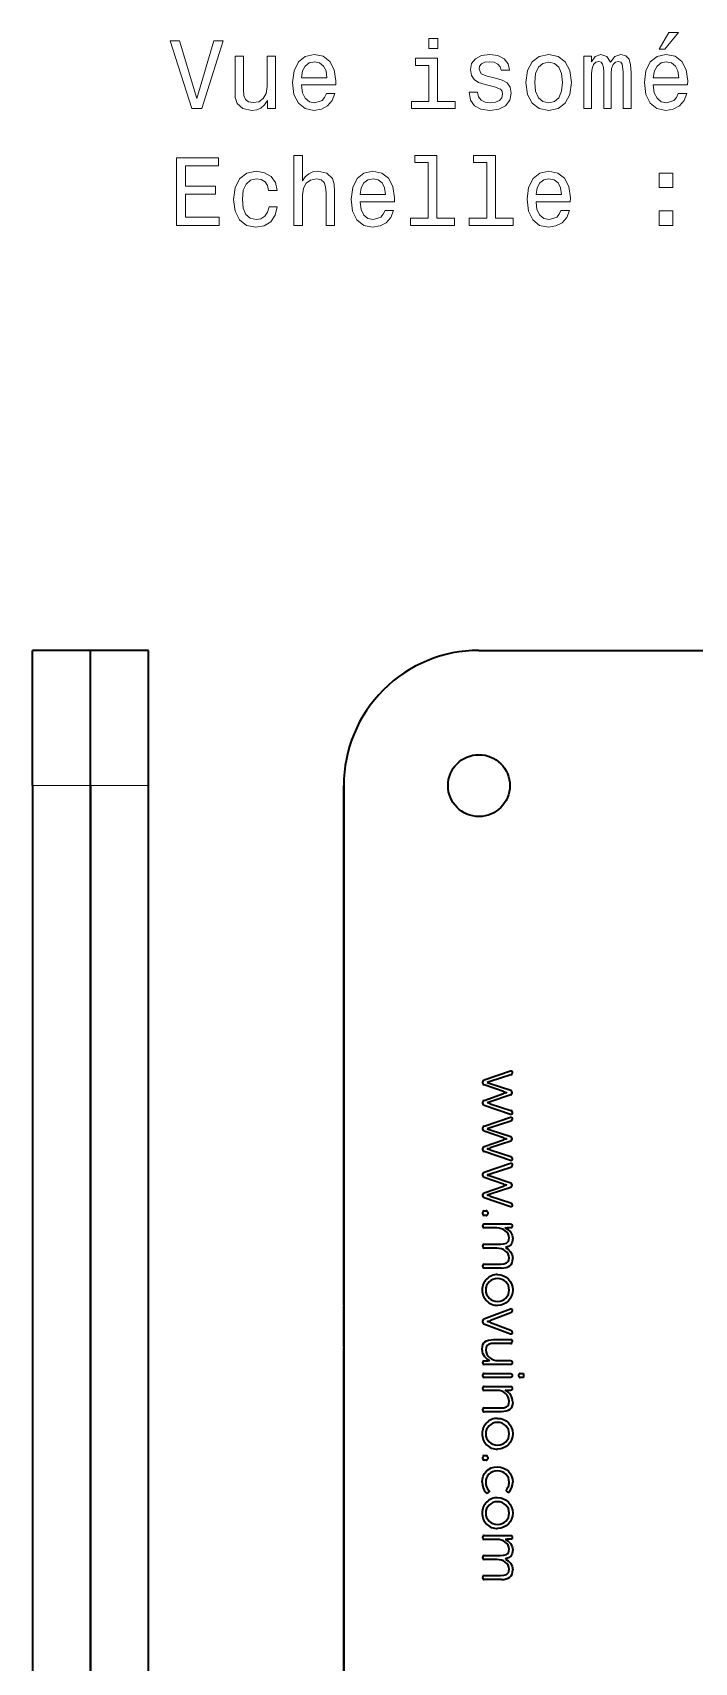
# Model space of a CAD drawing. Extents: x 342 to 941, y 168 to 756.
# Drawn here: x 819.7 to 853.9, y 403.1 to 487.5 of the extents above; entities that cross this region are included whole.
import ezdxf

# ---------------------------------------------------------------- set-up
doc = ezdxf.new("R2010")
doc.units = 0

msp = doc.modelspace()

# ---------------------------------------------------------------- linework, layer by layer
at = {"color": 7, "lineweight": 35, "ltscale": 0.075}
for p, q in [((822.671, 455.5), (819.671, 455.5)), ((825.671, 455.5), (822.671, 455.5))]:
    msp.add_line(p, q, dxfattribs=at)
at = {"color": 7, "lineweight": 35, "ltscale": 0.175}
for p, q in [((819.671, 448.5), (819.671, 455.5)), ((822.671, 448.5), (822.671, 455.5)), ((822.671, 448.5), (822.671, 455.5)), ((825.671, 448.5), (825.671, 455.5))]:
    msp.add_line(p, q, dxfattribs=at)
at = {"color": 7, "lineweight": 35}
for p, q in [((842.78, 455.5), (898.779, 455.5)), ((842.78, 455.5), (898.779, 455.5)), ((819.671, 448.5), (819.671, 392.5)), ((822.671, 392.5), (822.671, 448.5)), ((822.671, 448.5), (822.671, 392.5)), ((825.671, 392.5), (825.671, 448.5)), ((835.78, 421.625), (835.78, 448.5)), ((835.78, 448.5), (835.78, 392.5)), ((835.78, 392.5), (835.78, 419.375))]:
    msp.add_line(p, q, dxfattribs=at)
at = {"color": 7, "lineweight": 13, "ltscale": 0.075}
for p, q in [((822.671, 448.5), (819.671, 448.5)), ((825.671, 448.5), (822.671, 448.5))]:
    msp.add_line(p, q, dxfattribs=at)
at = {"color": 7, "lineweight": 35, "ltscale": 0.036023}
for p, q in [((843.046, 433.271), (844.41, 433.734)), ((844.41, 431.483), (843.046, 431.945)), ((843.046, 430.878), (844.41, 431.341)), ((844.41, 429.09), (843.046, 429.553)), ((843.046, 428.486), (844.41, 428.949)), ((844.41, 426.698), (843.046, 427.16))]:
    msp.add_line(p, q, dxfattribs=at)
at = {"color": 7, "lineweight": 35, "ltscale": 0.001576}
for p, q in [((844.494, 433.671), (844.494, 433.608)), ((844.494, 431.606), (844.494, 431.543)), ((844.494, 431.278), (844.494, 431.215)), ((844.494, 429.213), (844.494, 429.15)), ((844.494, 428.886), (844.494, 428.823)), ((844.494, 426.821), (844.494, 426.758))]:
    msp.add_line(p, q, dxfattribs=at)
at = {"color": 7, "lineweight": 35, "ltscale": 0.002335}
msp.add_line((842.982, 433.09), (842.982, 433.184), dxfattribs=at)
at = {"color": 7, "lineweight": 35, "ltscale": 0.02678}
for p, q in [((844.058, 432.658), (843.046, 433.006)), ((844.058, 430.265), (843.046, 430.614)), ((844.058, 427.873), (843.046, 428.221))]:
    msp.add_line(p, q, dxfattribs=at)
at = {"color": 7, "lineweight": 35, "ltscale": 0.00421}
for p, q in [((843.367, 433.178), (843.205, 433.132)), ((843.367, 430.785), (843.205, 430.74)), ((843.367, 428.393), (843.205, 428.348))]:
    msp.add_line(p, q, dxfattribs=at)
at = {"color": 7, "lineweight": 35, "ltscale": 0.000146484}
for p, q in [((843.205, 433.132), (843.205, 433.127)), ((843.205, 432.087), (843.205, 432.081)), ((844.221, 432.604), (844.221, 432.609)), ((843.205, 430.74), (843.205, 430.734)), ((844.221, 430.211), (844.221, 430.217)), ((843.205, 428.348), (843.205, 428.342)), ((844.221, 427.819), (844.221, 427.825)), ((843.205, 427.302), (843.205, 427.296)), ((843.34, 418.724), (843.34, 418.73))]:
    msp.add_line(p, q, dxfattribs=at)
at = {"color": 7, "lineweight": 35, "ltscale": 0.002763}
for p, q in [((843.205, 433.127), (843.311, 433.097)), ((843.205, 430.734), (843.311, 430.704)), ((843.205, 428.342), (843.311, 428.312))]:
    msp.add_line(p, q, dxfattribs=at)
at = {"color": 7, "lineweight": 35, "ltscale": 0.001469}
for p, q in [((843.311, 433.097), (843.367, 433.078)), ((843.311, 430.704), (843.367, 430.686)), ((843.311, 428.312), (843.367, 428.293))]:
    msp.add_line(p, q, dxfattribs=at)
at = {"color": 7, "lineweight": 35, "ltscale": 0.027966}
for p, q in [((844.431, 433.523), (843.367, 433.178)), ((844.431, 431.131), (843.367, 430.785)), ((844.431, 428.739), (843.367, 428.393))]:
    msp.add_line(p, q, dxfattribs=at)
at = {"color": 7, "lineweight": 35, "ltscale": 0.027937}
for p, q in [((843.367, 433.078), (844.428, 432.727)), ((843.367, 430.686), (844.428, 430.334)), ((843.367, 428.293), (844.428, 427.942))]:
    msp.add_line(p, q, dxfattribs=at)
at = {"color": 7, "lineweight": 35, "ltscale": 0.002325}
for p, q in [((842.982, 432.03), (842.982, 432.123)), ((842.982, 429.637), (842.982, 429.73)), ((842.982, 427.245), (842.982, 427.338))]:
    msp.add_line(p, q, dxfattribs=at)
at = {"color": 7, "lineweight": 35, "ltscale": 0.026805}
for p, q in [((843.046, 432.207), (844.058, 432.558)), ((843.046, 429.814), (844.058, 430.166)), ((843.046, 427.422), (844.058, 427.774))]:
    msp.add_line(p, q, dxfattribs=at)
at = {"color": 7, "lineweight": 35, "ltscale": 0.002765}
for p, q in [((843.311, 432.117), (843.205, 432.087)), ((843.311, 429.724), (843.205, 429.694)), ((843.311, 427.332), (843.205, 427.302))]:
    msp.add_line(p, q, dxfattribs=at)
at = {"color": 7, "lineweight": 35, "ltscale": 0.001467}
for p, q in [((843.367, 432.135), (843.311, 432.117)), ((843.367, 429.742), (843.311, 429.724)), ((843.367, 427.35), (843.311, 427.332))]:
    msp.add_line(p, q, dxfattribs=at)
at = {"color": 7, "lineweight": 35, "ltscale": 0.02794}
for p, q in [((844.428, 432.486), (843.367, 432.135)), ((844.428, 430.094), (843.367, 429.742)), ((844.428, 427.702), (843.367, 427.35))]:
    msp.add_line(p, q, dxfattribs=at)
at = {"color": 7, "lineweight": 35, "ltscale": 0.027964}
for p, q in [((843.367, 432.036), (844.431, 431.69)), ((843.367, 429.643), (844.431, 429.297)), ((843.367, 427.251), (844.431, 426.905))]:
    msp.add_line(p, q, dxfattribs=at)
at = {"color": 7, "lineweight": 35, "ltscale": 0.0018}
msp.add_line((844.488, 432.643), (844.488, 432.571), dxfattribs=at)
at = {"color": 7, "lineweight": 35, "ltscale": 0.002334}
for p, q in [((842.982, 430.698), (842.982, 430.791)), ((842.982, 428.306), (842.982, 428.399))]:
    msp.add_line(p, q, dxfattribs=at)
at = {"color": 7, "lineweight": 35, "ltscale": 0.001801}
for p, q in [((844.488, 430.25), (844.488, 430.178)), ((844.488, 427.858), (844.488, 427.786))]:
    msp.add_line(p, q, dxfattribs=at)
at = {"color": 7, "lineweight": 35, "ltscale": 0.000145721}
msp.add_line((843.205, 429.694), (843.205, 429.688), dxfattribs=at)
at = {"color": 7, "lineweight": 35, "ltscale": 0.00248}
for p, q in [((842.982, 426.319), (842.982, 426.418)), ((843.232, 426.418), (843.232, 426.319)), ((842.982, 413.647), (842.982, 413.747)), ((843.232, 413.747), (843.232, 413.647))]:
    msp.add_line(p, q, dxfattribs=at)
at = {"color": 7, "lineweight": 35, "ltscale": 0.002557}
for p, q in [((843.058, 426.49), (843.16, 426.49)), ((843.16, 426.246), (843.058, 426.246)), ((843.058, 413.819), (843.16, 413.819)), ((843.16, 413.575), (843.058, 413.575))]:
    msp.add_line(p, q, dxfattribs=at)
at = {"color": 7, "lineweight": 35, "ltscale": 0.00143}
for p, q in [((842.982, 425.676), (842.982, 425.733)), ((844.494, 419.758), (844.494, 419.701)), ((842.982, 417.936), (842.982, 417.993)), ((844.494, 417.993), (844.494, 417.936)), ((842.982, 417.266), (842.982, 417.323)), ((842.982, 409.556), (842.982, 409.614))]:
    msp.add_line(p, q, dxfattribs=at)
at = {"color": 7, "lineweight": 35, "ltscale": 0.034038}
for p, q in [((843.058, 425.808), (844.419, 425.808)), ((844.419, 418.534), (843.058, 418.534)), ((843.058, 418.069), (844.419, 418.069)), ((844.419, 417.864), (843.058, 417.864)), ((843.058, 417.398), (844.419, 417.398)), ((843.058, 409.689), (844.419, 409.689))]:
    msp.add_line(p, q, dxfattribs=at)
at = {"color": 7, "lineweight": 35, "ltscale": 0.016382}
for p, q in [((843.713, 425.604), (843.058, 425.604)), ((843.713, 424.563), (843.058, 424.563)), ((843.713, 409.484), (843.058, 409.484)), ((843.713, 408.444), (843.058, 408.444))]:
    msp.add_line(p, q, dxfattribs=at)
at = {"color": 7, "lineweight": 35, "ltscale": 0.000154877}
for p, q in [((844.137, 425.619), (844.137, 425.612)), ((844.152, 424.591), (844.152, 424.584)), ((843.202, 420.765), (843.202, 420.758)), ((844.137, 409.5), (844.137, 409.493)), ((844.152, 408.472), (844.152, 408.465))]:
    msp.add_line(p, q, dxfattribs=at)
at = {"color": 7, "lineweight": 35, "ltscale": 0.004358}
for p, q in [((844.419, 425.607), (844.245, 425.607)), ((843.058, 418.733), (843.232, 418.733)), ((844.419, 417.197), (844.245, 417.197)), ((844.419, 409.488), (844.245, 409.488))]:
    msp.add_line(p, q, dxfattribs=at)
at = {"color": 7, "lineweight": 35, "ltscale": 0.001353}
for p, q in [((844.494, 425.733), (844.494, 425.679)), ((844.494, 409.614), (844.494, 409.56)), ((842.982, 407.482), (842.982, 407.537))]:
    msp.add_line(p, q, dxfattribs=at)
at = {"color": 7, "lineweight": 35, "ltscale": 0.001421}
for p, q in [((842.982, 424.636), (842.982, 424.693)), ((844.494, 418.664), (844.494, 418.607)), ((842.982, 416.16), (842.982, 416.217)), ((842.982, 408.517), (842.982, 408.574))]:
    msp.add_line(p, q, dxfattribs=at)
at = {"color": 7, "lineweight": 35, "ltscale": 0.020894}
for p, q in [((843.058, 424.768), (843.893, 424.768)), ((843.058, 423.731), (843.893, 423.731)), ((843.058, 408.649), (843.893, 408.649)), ((843.058, 407.612), (843.893, 407.612))]:
    msp.add_line(p, q, dxfattribs=at)
at = {"color": 7, "lineweight": 35, "ltscale": 0.001352}
for p, q in [((842.982, 423.602), (842.982, 423.656)), ((842.982, 418.607), (842.982, 418.661)), ((844.494, 417.323), (844.494, 417.269))]:
    msp.add_line(p, q, dxfattribs=at)
at = {"color": 7, "lineweight": 35, "ltscale": 0.022169}
for p, q in [((843.944, 423.526), (843.058, 423.526)), ((843.944, 416.085), (843.058, 416.085)), ((843.944, 407.407), (843.058, 407.407))]:
    msp.add_line(p, q, dxfattribs=at)
at = {"color": 7, "lineweight": 35, "ltscale": 0.053751}
msp.add_line((835.78, 419.425), (835.78, 421.575), dxfattribs=at)
at = {"color": 7, "lineweight": 35, "ltscale": 0.036627}
msp.add_line((843.04, 420.894), (844.407, 421.42), dxfattribs=at)
at = {"color": 7, "lineweight": 35, "ltscale": 0.028064}
msp.add_line((844.434, 421.215), (843.385, 420.816), dxfattribs=at)
at = {"color": 7, "lineweight": 35, "ltscale": 0.001653}
msp.add_line((844.494, 421.363), (844.494, 421.296), dxfattribs=at)
at = {"color": 7, "lineweight": 35, "ltscale": 0.002472}
msp.add_line((842.982, 420.71), (842.982, 420.809), dxfattribs=at)
at = {"color": 7, "lineweight": 35, "ltscale": 0.036625}
msp.add_line((844.407, 420.103), (843.04, 420.629), dxfattribs=at)
at = {"color": 7, "lineweight": 35, "ltscale": 0.028039}
msp.add_line((843.385, 420.704), (844.434, 420.307), dxfattribs=at)
at = {"color": 7, "lineweight": 35, "ltscale": 0.001572}
msp.add_line((844.494, 420.226), (844.494, 420.164), dxfattribs=at)
at = {"color": 7, "lineweight": 35, "ltscale": 0.02216}
msp.add_line((843.533, 419.83), (844.419, 419.83), dxfattribs=at)
at = {"color": 7, "lineweight": 35, "ltscale": 0.020808}
msp.add_line((844.419, 419.625), (843.587, 419.625), dxfattribs=at)
at = {"color": 7, "lineweight": 35, "ltscale": 0.016226}
msp.add_line((843.77, 418.739), (844.419, 418.739), dxfattribs=at)
at = {"color": 7, "lineweight": 35, "ltscale": 0.001878}
for p, q in [((844.84, 417.927), (844.84, 418.002)), ((845.095, 418.002), (845.095, 417.927))]:
    msp.add_line(p, q, dxfattribs=at)
at = {"color": 7, "lineweight": 35, "ltscale": 0.002704}
for p, q in [((844.912, 418.075), (845.02, 418.075)), ((845.02, 417.855), (844.912, 417.855))]:
    msp.add_line(p, q, dxfattribs=at)
at = {"color": 7, "lineweight": 35, "ltscale": 0.016605}
msp.add_line((843.722, 417.194), (843.058, 417.194), dxfattribs=at)
at = {"color": 7, "lineweight": 35, "ltscale": 0.00015564}
msp.add_line((844.137, 417.209), (844.137, 417.203), dxfattribs=at)
at = {"color": 7, "lineweight": 35, "ltscale": 0.020816}
msp.add_line((843.058, 416.289), (843.89, 416.289), dxfattribs=at)
at = {"color": 7, "lineweight": 35, "ltscale": 0.000922299}
msp.add_line((843.271, 411.91), (843.241, 411.889), dxfattribs=at)
at = {"color": 7, "lineweight": 35, "ltscale": 0.000979947}
msp.add_line((844.257, 411.934), (844.224, 411.955), dxfattribs=at)
at = {"color": 7, "lineweight": 13}
for points in [[(829.052, 487.049), (828.175, 484.068), (827.272, 487.049), (826.793, 487.049), (827.923, 483.544), (828.427, 483.544), (829.532, 487.049)], [(840.647, 487.165), (840.178, 487.165), (840.178, 486.661), (840.647, 486.661)], [(852.115, 486.62), (852.413, 486.62), (853.114, 487.478), (852.619, 487.478)], [(832.255, 486.252), (831.811, 486.252), (831.811, 484.689), (831.761, 484.326), (831.614, 484.063), (831.387, 483.902), (831.09, 483.852), (830.853, 483.892), (830.702, 484.013), (830.616, 484.22), (830.596, 484.512), (830.596, 486.252), (830.152, 486.252), (830.152, 484.472), (830.167, 484.114), (830.263, 483.816), (830.555, 483.544), (831.024, 483.448), (831.276, 483.483), (831.493, 483.574), (831.68, 483.73), (831.831, 483.957), (831.831, 483.544), (832.255, 483.544)], [(833.591, 484.769), (835.367, 484.769), (835.372, 484.976), (835.291, 485.556), (835.069, 485.99), (834.716, 486.252), (834.247, 486.348), (833.788, 486.247), (833.435, 485.965), (833.208, 485.506), (833.127, 484.901), (833.203, 484.28), (833.43, 483.826), (833.778, 483.544), (834.232, 483.448), (834.625, 483.514), (834.948, 483.685), (835.185, 483.957), (835.321, 484.321), (834.882, 484.321), (834.792, 484.119), (834.661, 483.968), (834.287, 483.846), (834, 483.902), (833.783, 484.078), (833.642, 484.366), (833.591, 484.754)], [(833.591, 485.143), (833.647, 485.491), (833.783, 485.748), (833.99, 485.904), (834.262, 485.96), (834.529, 485.904), (834.736, 485.748), (834.862, 485.491), (834.908, 485.143)], [(840.632, 483.917), (840.632, 486.161), (839.492, 486.161), (839.492, 485.783), (840.188, 485.783), (840.188, 483.917), (839.28, 483.917), (839.28, 483.544), (841.55, 483.544), (841.55, 483.917)], [(843.637, 485.122), (843.209, 485.223), (842.891, 485.339), (842.785, 485.576), (842.815, 485.743), (842.921, 485.864), (843.093, 485.939), (843.34, 485.97), (843.577, 485.939), (843.764, 485.849), (843.885, 485.712), (843.935, 485.531), (844.369, 485.531), (844.369, 485.541), (844.293, 485.869), (844.086, 486.126), (843.764, 486.287), (843.34, 486.348), (842.911, 486.287), (842.599, 486.121), (842.402, 485.874), (842.341, 485.561), (842.387, 485.259), (842.528, 485.047), (842.76, 484.895), (843.098, 484.79), (843.592, 484.669), (843.895, 484.542), (843.975, 484.442), (844.006, 484.29), (843.96, 484.104), (843.839, 483.962), (843.643, 483.872), (843.38, 483.841), (843.103, 483.872), (842.901, 483.978), (842.765, 484.149), (842.71, 484.386), (842.281, 484.386), (842.351, 483.983), (842.558, 483.69), (842.886, 483.514), (843.34, 483.448), (843.814, 483.514), (844.162, 483.69), (844.374, 483.973), (844.449, 484.341), (844.394, 484.658), (844.238, 484.875), (843.98, 485.017)], [(845.216, 484.895), (845.297, 484.28), (845.529, 483.826), (845.897, 483.544), (846.391, 483.448), (846.88, 483.544), (847.248, 483.821), (847.48, 484.275), (847.566, 484.895), (847.48, 485.511), (847.248, 485.97), (846.88, 486.247), (846.391, 486.348), (845.897, 486.247), (845.529, 485.965), (845.297, 485.511)], [(845.67, 484.901), (845.715, 485.354), (845.857, 485.682), (846.083, 485.884), (846.391, 485.955), (846.694, 485.884), (846.921, 485.687), (847.062, 485.354), (847.112, 484.901), (847.062, 484.442), (846.921, 484.109), (846.694, 483.907), (846.391, 483.841), (846.083, 483.907), (845.857, 484.109), (845.715, 484.442)], [(848.207, 483.544), (848.615, 483.544), (848.615, 485.354), (848.64, 485.627), (848.716, 485.823), (848.832, 485.939), (848.983, 485.985), (849.104, 485.944), (849.185, 485.844), (849.225, 485.672), (849.24, 485.445), (849.24, 483.544), (849.624, 483.544), (849.624, 485.354), (849.649, 485.622), (849.725, 485.818), (849.846, 485.939), (849.997, 485.985), (850.118, 485.944), (850.199, 485.844), (850.249, 485.445), (850.249, 483.544), (850.658, 483.544), (850.658, 485.415), (850.632, 485.803), (850.552, 486.101), (850.39, 486.282), (850.128, 486.348), (849.82, 486.247), (849.583, 485.955), (849.397, 486.242), (849.084, 486.348), (848.797, 486.247), (848.6, 485.965), (848.6, 486.252), (848.207, 486.252)], [(851.807, 484.769), (853.583, 484.769), (853.588, 484.976), (853.507, 485.556), (853.285, 485.99), (852.932, 486.252), (852.463, 486.348), (852.004, 486.247), (851.651, 485.965), (851.424, 485.506), (851.344, 484.901), (851.419, 484.28), (851.646, 483.826), (851.994, 483.544), (852.448, 483.448), (852.841, 483.514), (853.164, 483.685), (853.401, 483.957), (853.537, 484.321), (853.099, 484.321), (853.008, 484.119), (852.877, 483.968), (852.503, 483.846), (852.216, 483.902), (851.999, 484.078), (851.858, 484.366), (851.807, 484.754)], [(851.807, 485.143), (851.863, 485.491), (851.999, 485.748), (852.206, 485.904), (852.478, 485.96), (852.746, 485.904), (852.952, 485.748), (853.078, 485.491), (853.124, 485.143)], [(827.116, 477.497), (829.335, 477.497), (829.335, 477.921), (827.58, 477.921), (827.58, 479.106), (829.143, 479.106), (829.143, 479.524), (827.58, 479.524), (827.58, 480.573), (829.295, 480.573), (829.295, 480.997), (827.116, 480.997)], [(833.203, 477.497), (833.647, 477.497), (833.647, 479.06), (833.692, 479.419), (833.839, 479.681), (834.065, 479.842), (834.368, 479.903), (834.61, 479.852), (834.761, 479.716), (834.837, 479.489), (834.862, 479.187), (834.862, 477.497), (835.306, 477.497), (835.306, 479.277), (835.286, 479.635), (835.195, 479.933), (834.898, 480.205), (834.434, 480.301), (834.181, 480.266), (833.965, 480.17), (833.783, 480.019), (833.647, 479.812), (833.647, 481.118), (833.203, 481.118)], [(840.158, 480.745), (840.158, 477.87), (839.245, 477.87), (839.245, 477.497), (841.509, 477.497), (841.509, 477.87), (840.601, 477.87), (840.601, 481.118), (839.462, 481.118), (839.462, 480.745)], [(843.194, 480.745), (843.194, 477.87), (842.281, 477.87), (842.281, 477.497), (844.545, 477.497), (844.545, 477.87), (843.637, 477.87), (843.637, 481.118), (842.498, 481.118), (842.498, 480.745)], [(831.892, 479.308), (832.331, 479.308), (832.24, 479.711), (832.023, 480.029), (831.685, 480.225), (831.246, 480.301), (830.762, 480.2), (830.394, 479.918), (830.162, 479.459), (830.081, 478.844), (830.157, 478.233), (830.384, 477.779), (830.742, 477.497), (831.231, 477.401), (831.665, 477.477), (832.003, 477.689), (832.235, 478.022), (832.336, 478.465), (831.912, 478.465), (831.836, 478.183), (831.695, 477.971), (831.493, 477.84), (831.246, 477.8), (830.939, 477.865), (830.717, 478.067), (830.581, 478.395), (830.535, 478.859), (830.581, 479.313), (830.722, 479.64), (830.949, 479.842), (831.246, 479.913), (831.508, 479.867), (831.705, 479.751), (831.836, 479.56)], [(836.627, 478.723), (838.403, 478.723), (838.408, 478.929), (838.327, 479.509), (838.105, 479.943), (837.752, 480.205), (837.283, 480.301), (836.824, 480.2), (836.471, 479.918), (836.244, 479.459), (836.163, 478.854), (836.239, 478.233), (836.466, 477.779), (836.814, 477.497), (837.268, 477.401), (837.661, 477.467), (837.984, 477.638), (838.221, 477.911), (838.357, 478.274), (837.918, 478.274), (837.828, 478.072), (837.697, 477.921), (837.323, 477.8), (837.036, 477.855), (836.819, 478.032), (836.678, 478.319), (836.627, 478.707)], [(845.735, 478.723), (847.511, 478.723), (847.516, 478.929), (847.435, 479.509), (847.213, 479.943), (846.86, 480.205), (846.391, 480.301), (845.932, 480.2), (845.579, 479.918), (845.352, 479.459), (845.271, 478.854), (845.347, 478.233), (845.574, 477.779), (845.922, 477.497), (846.376, 477.401), (846.769, 477.467), (847.092, 477.638), (847.329, 477.911), (847.465, 478.274), (847.026, 478.274), (846.936, 478.072), (846.805, 477.921), (846.431, 477.8), (846.144, 477.855), (845.927, 478.032), (845.786, 478.319), (845.735, 478.707)], [(852.115, 479.454), (852.811, 479.454), (852.811, 480.205), (852.115, 480.205)], [(836.627, 479.096), (836.683, 479.444), (836.819, 479.701), (837.026, 479.857), (837.298, 479.913), (837.565, 479.857), (837.772, 479.701), (837.898, 479.444), (837.944, 479.096)], [(845.735, 479.096), (845.791, 479.444), (845.927, 479.701), (846.134, 479.857), (846.406, 479.913), (846.673, 479.857), (846.88, 479.701), (847.006, 479.444), (847.052, 479.096)], [(852.115, 477.497), (852.811, 477.497), (852.811, 478.248), (852.115, 478.248)]]:
    msp.add_lwpolyline(points, close=True, dxfattribs=at)
at = {"color": 7, "lineweight": 35}
for points in [[(844.41, 433.734), (844.457, 433.737), (844.485, 433.716), (844.494, 433.671)], [(844.494, 431.543), (844.485, 431.498), (844.457, 431.478), (844.41, 431.483)], [(844.41, 431.341), (844.457, 431.345), (844.485, 431.324), (844.494, 431.278)], [(844.494, 429.15), (844.485, 429.106), (844.457, 429.086), (844.41, 429.09)], [(844.41, 428.949), (844.457, 428.953), (844.485, 428.931), (844.494, 428.886)], [(844.494, 426.758), (844.485, 426.714), (844.457, 426.694), (844.41, 426.698)], [(844.344, 425.087), (844.33, 425.196), (844.288, 425.297), (844.225, 425.386), (844.143, 425.461), (844.047, 425.521), (843.827, 425.594), (843.713, 425.604)], [(844.137, 425.612), (844.284, 425.528), (844.41, 425.396), (844.497, 425.234), (844.522, 425.146), (844.53, 425.056)], [(844.419, 425.808), (844.461, 425.8), (844.486, 425.775), (844.494, 425.733)], [(844.494, 425.679), (844.486, 425.639), (844.461, 425.615), (844.419, 425.607)], [(844.344, 424.056), (844.33, 424.165), (844.29, 424.263), (844.227, 424.35), (844.146, 424.424), (844.05, 424.484), (843.943, 424.528), (843.713, 424.563)], [(843.893, 424.768), (844.059, 424.777), (844.203, 424.819), (844.26, 424.859), (844.305, 424.915), (844.334, 424.989), (844.344, 425.087)], [(844.53, 425.056), (844.507, 424.871), (844.436, 424.735), (844.317, 424.643), (844.152, 424.591)], [(844.152, 424.584), (844.292, 424.499), (844.413, 424.37), (844.499, 424.21), (844.53, 424.028)], [(843.893, 423.731), (844.068, 423.743), (844.21, 423.791), (844.266, 423.834), (844.308, 423.89), (844.335, 423.963), (844.344, 424.056)], [(843.746, 422.98), (843.618, 422.968), (843.501, 422.933), (843.396, 422.878), (843.306, 422.807), (843.232, 422.721), (843.176, 422.621), (843.141, 422.509), (843.129, 422.391), (843.141, 422.274), (843.176, 422.163), (843.232, 422.064), (843.306, 421.977), (843.396, 421.906), (843.501, 421.851), (843.619, 421.816), (843.745, 421.804)], [(843.745, 421.804), (843.871, 421.816), (843.985, 421.851), (844.087, 421.906), (844.176, 421.977), (844.248, 422.064), (844.302, 422.163), (844.336, 422.274), (844.347, 422.391), (844.336, 422.509), (844.302, 422.621), (844.248, 422.721), (844.176, 422.807), (844.088, 422.878), (843.985, 422.933), (843.87, 422.968), (843.746, 422.98)], [(843.746, 423.19), (843.908, 423.174), (844.057, 423.127), (844.19, 423.053), (844.305, 422.956), (844.399, 422.838), (844.47, 422.703), (844.515, 422.554), (844.531, 422.394)], [(844.531, 422.394), (844.515, 422.233), (844.47, 422.083), (844.399, 421.947), (844.305, 421.828), (844.19, 421.731), (844.057, 421.657), (843.908, 421.61), (843.745, 421.594)], [(844.407, 421.42), (844.455, 421.426), (844.472, 421.42), (844.49, 421.395), (844.494, 421.363)], [(844.494, 420.164), (844.49, 420.129), (844.485, 420.117), (844.472, 420.103), (844.456, 420.097), (844.407, 420.103)], [(842.946, 419.325), (842.957, 419.459), (842.987, 419.569), (843.031, 419.649), (843.091, 419.713), (843.173, 419.765), (843.273, 419.801), (843.533, 419.83)], [(843.34, 418.73), (843.217, 418.8), (843.088, 418.924), (842.987, 419.098), (842.957, 419.205), (842.946, 419.325)], [(843.587, 419.625), (843.415, 419.615), (843.273, 419.571), (843.217, 419.53), (843.175, 419.472), (843.148, 419.396), (843.139, 419.298)], [(843.139, 419.298), (843.152, 419.175), (843.191, 419.065), (843.252, 418.969), (843.331, 418.889), (843.426, 418.825), (843.532, 418.778), (843.649, 418.749), (843.77, 418.739)], [(844.419, 419.83), (844.461, 419.822), (844.486, 419.798), (844.494, 419.758)], [(844.419, 418.739), (844.461, 418.731), (844.486, 418.705), (844.494, 418.664)], [(844.494, 418.607), (844.486, 418.567), (844.461, 418.542), (844.419, 418.534)], [(844.419, 418.069), (844.461, 418.06), (844.486, 418.035), (844.494, 417.993)], [(844.494, 417.936), (844.486, 417.896), (844.461, 417.872), (844.419, 417.864)], [(845.02, 418.075), (845.062, 418.067), (845.087, 418.043), (845.095, 418.002)], [(845.095, 417.927), (845.087, 417.887), (845.062, 417.863), (845.02, 417.855)], [(844.338, 416.62), (844.326, 416.736), (844.292, 416.845), (844.236, 416.943), (844.162, 417.027), (844.072, 417.096), (843.967, 417.149), (843.849, 417.182), (843.722, 417.194)], [(844.419, 417.398), (844.461, 417.39), (844.486, 417.365), (844.494, 417.323)], [(844.494, 417.269), (844.486, 417.229), (844.461, 417.205), (844.419, 417.197)], [(843.89, 416.289), (844.062, 416.3), (844.204, 416.345), (844.26, 416.387), (844.302, 416.446), (844.329, 416.522), (844.338, 416.62)], [(844.53, 416.593), (844.521, 416.463), (844.491, 416.355), (844.443, 416.268), (844.377, 416.199), (844.293, 416.147), (844.192, 416.112), (843.944, 416.085)], [(843.746, 415.538), (843.618, 415.526), (843.501, 415.491), (843.396, 415.436), (843.306, 415.365), (843.232, 415.279), (843.176, 415.179), (843.141, 415.067), (843.129, 414.949), (843.141, 414.832), (843.176, 414.721), (843.232, 414.622), (843.306, 414.535), (843.396, 414.464), (843.501, 414.409), (843.619, 414.375), (843.745, 414.362)], [(843.745, 414.362), (843.871, 414.375), (843.985, 414.409), (844.087, 414.464), (844.176, 414.535), (844.248, 414.622), (844.302, 414.721), (844.336, 414.832), (844.347, 414.949), (844.336, 415.067), (844.302, 415.179), (844.248, 415.279), (844.176, 415.365), (844.088, 415.436), (843.985, 415.491), (843.87, 415.526), (843.746, 415.538)], [(843.746, 415.748), (843.908, 415.732), (844.057, 415.685), (844.19, 415.611), (844.305, 415.514), (844.399, 415.396), (844.47, 415.261), (844.515, 415.112), (844.531, 414.952)], [(844.531, 414.952), (844.515, 414.791), (844.47, 414.641), (844.399, 414.505), (844.305, 414.387), (844.19, 414.289), (844.057, 414.215), (843.908, 414.168), (843.745, 414.152)], [(842.946, 412.445), (842.961, 412.608), (843.003, 412.759), (843.073, 412.895), (843.166, 413.012), (843.281, 413.107), (843.415, 413.178), (843.568, 413.223), (843.737, 413.239)], [(843.737, 413.028), (843.608, 413.017), (843.49, 412.983), (843.387, 412.929), (843.299, 412.858), (843.228, 412.771), (843.175, 412.671), (843.141, 412.558), (843.13, 412.436)], [(843.737, 413.239), (843.904, 413.223), (844.057, 413.177), (844.192, 413.104), (844.308, 413.008), (844.402, 412.892), (844.472, 412.758), (844.516, 412.607), (844.53, 412.445)], [(844.347, 412.439), (844.336, 412.559), (844.302, 412.671), (844.249, 412.771), (844.177, 412.858), (844.089, 412.929), (843.985, 412.983), (843.867, 413.017), (843.737, 413.028)], [(843.289, 412.009), (843.307, 411.973), (843.301, 411.94), (843.271, 411.91)], [(844.359, 411.943), (844.329, 411.918), (844.295, 411.915), (844.257, 411.934)], [(843.746, 411.432), (843.618, 411.421), (843.501, 411.386), (843.396, 411.331), (843.306, 411.259), (843.232, 411.173), (843.176, 411.073), (843.141, 410.962), (843.129, 410.844), (843.141, 410.727), (843.176, 410.616), (843.232, 410.516), (843.306, 410.43), (843.396, 410.358), (843.501, 410.304), (843.619, 410.269), (843.745, 410.257)], [(843.745, 410.257), (843.871, 410.269), (843.985, 410.304), (844.087, 410.358), (844.176, 410.43), (844.248, 410.516), (844.302, 410.616), (844.336, 410.727), (844.347, 410.844), (844.336, 410.962), (844.302, 411.073), (844.248, 411.173), (844.176, 411.259), (844.088, 411.331), (843.985, 411.386), (843.87, 411.421), (843.746, 411.432)], [(844.531, 410.846), (844.515, 410.686), (844.47, 410.535), (844.399, 410.399), (844.305, 410.281), (844.19, 410.184), (844.057, 410.11), (843.908, 410.063), (843.745, 410.046)], [(843.746, 411.643), (843.908, 411.627), (844.057, 411.579), (844.19, 411.505), (844.305, 411.408), (844.399, 411.291), (844.47, 411.156), (844.515, 411.006), (844.531, 410.846)], [(844.344, 408.968), (844.33, 409.077), (844.288, 409.178), (844.225, 409.267), (844.143, 409.342), (844.047, 409.402), (843.827, 409.475), (843.713, 409.484)], [(844.137, 409.493), (844.284, 409.409), (844.41, 409.277), (844.497, 409.115), (844.522, 409.027), (844.53, 408.937)], [(844.419, 409.689), (844.461, 409.68), (844.486, 409.655), (844.494, 409.614)], [(844.494, 409.56), (844.486, 409.519), (844.461, 409.495), (844.419, 409.488)], [(844.344, 407.937), (844.33, 408.046), (844.29, 408.144), (844.227, 408.231), (844.146, 408.305), (844.05, 408.365), (843.943, 408.408), (843.713, 408.444)], [(843.893, 408.649), (844.059, 408.658), (844.203, 408.7), (844.26, 408.74), (844.305, 408.796), (844.334, 408.87), (844.344, 408.968)], [(844.53, 408.937), (844.507, 408.752), (844.436, 408.616), (844.317, 408.524), (844.152, 408.472)], [(844.152, 408.465), (844.292, 408.38), (844.413, 408.251), (844.499, 408.091), (844.53, 407.909)], [(843.893, 407.612), (844.068, 407.624), (844.21, 407.672), (844.266, 407.715), (844.308, 407.771), (844.335, 407.844), (844.344, 407.937)]]:
    msp.add_lwpolyline(points, dxfattribs=at)
msp.add_circle((842.78, 448.5), 1.6, dxfattribs=at)
for centre, radius, start, end in [((842.78, 448.5), 7, 90, 180.00001), ((842.78, 448.5), 7, 90, 180.00001), ((843.066, 433.19), 0.0836, 104.24566, 183.93748), ((843.061, 433.084), 0.0787, 175.22378, 258.47186), ((844.415, 433.601), 0.0787, 281.52814, 4.77622), ((843.061, 432.129), 0.0787, 101.52814, 184.77622), ((843.062, 432.023), 0.0791, 175.19844, 258.2328), ((843.027, 431.128), 0.969, 69.43808, 79.41053), ((844.855, 435.036), 2.508, 251.48521, 255.35253), ((844.433, 431.547), 1.078, 101.35552, 110.3134), ((844.41, 432.65), 0.0786, 354.26624, 76.4109), ((844.41, 432.563), 0.0782, 283.34726, 5.71547), ((844.415, 431.612), 0.0791, 355.19844, 78.2328), ((844.415, 431.208), 0.0787, 281.52814, 4.77622), ((843.066, 430.797), 0.0836, 104.24566, 183.93748), ((843.061, 430.691), 0.0787, 175.22378, 258.47186), ((844.855, 432.644), 2.508, 251.48521, 255.35253), ((844.41, 430.258), 0.0786, 354.26624, 76.4109), ((843.061, 429.737), 0.0787, 101.52814, 184.77622), ((843.062, 429.63), 0.0791, 175.19844, 258.2328), ((843.027, 428.736), 0.969, 69.43808, 79.41053), ((844.433, 429.154), 1.078, 101.35552, 110.3134), ((844.41, 430.17), 0.0782, 283.34726, 5.71547), ((844.415, 429.22), 0.0791, 355.19844, 78.2328), ((844.415, 428.816), 0.0787, 281.52814, 4.77622), ((843.066, 428.405), 0.0836, 104.24566, 183.93748), ((843.061, 428.299), 0.0787, 175.22378, 258.47186), ((844.855, 430.251), 2.508, 251.48521, 255.35253), ((844.433, 426.762), 1.078, 101.35552, 110.3134), ((844.41, 427.866), 0.0786, 354.26624, 76.4109), ((844.41, 427.778), 0.0782, 283.34726, 5.71547), ((843.061, 427.344), 0.0787, 101.52814, 184.77622), ((843.062, 427.238), 0.0791, 175.19844, 258.2328), ((843.027, 426.343), 0.969, 69.43808, 79.41053), ((844.415, 426.827), 0.0791, 355.19844, 78.2328), ((843.17, 426.428), 0.0622, 351.21996, 98.78003), ((843.169, 426.309), 0.0623, 261.31961, 9.00009), ((843.047, 425.743), 0.0647, 81.04026, 188.95921), ((844.235, 426.015), 0.409, 256.03029, 271.32697), ((843.048, 423.592), 0.0649, 171.21496, 278.78504), ((843.737, 422.4), 0.79, 89.33153, 180.65235), ((843.736, 422.385), 0.79, 179.56009, 270.6812), ((844.417, 421.29), 0.0767, 282.66464, 4.60524), ((843.064, 420.816), 0.0811, 107.24213, 184.78182), ((843.059, 420.703), 0.0759, 174.27572, 255.57146), ((842.897, 422.199), 1.467, 281.98523, 289.42008), ((843.013, 419.777), 0.999, 68.12482, 79.09992), ((844.418, 420.233), 0.0761, 355.23261, 77.69133), ((844.429, 419.69), 0.0647, 261.04079, 8.95974), ((843.256, 418.361), 0.372, 76.94108, 93.70884), ((843.047, 418.004), 0.0647, 81.04026, 188.95921), ((844.903, 418.012), 0.0623, 81.31962, 189.00009), ((844.902, 417.918), 0.0622, 171.21996, 278.78003), ((843.047, 417.333), 0.0647, 81.04026, 188.95921), ((844.235, 417.606), 0.409, 256.03029, 271.32697), ((843.858, 416.59), 0.673, 0.22031, 65.54415), ((843.047, 416.15), 0.0647, 171.04079, 278.95974), ((843.737, 414.958), 0.79, 89.33153, 180.65235), ((843.736, 414.943), 0.79, 179.56009, 270.6812), ((843.17, 413.756), 0.0622, 351.21996, 98.78003), ((843.169, 413.638), 0.0623, 261.31961, 9.00009), ((843.781, 412.441), 0.835, 179.70799, 219.74417), ((843.796, 412.442), 0.667, 180.54129, 220.50725), ((843.344, 412.674), 1.062, 324.51661, 333.8024), ((843.839, 412.422), 0.507, 334.64769, 1.94233), ((843.733, 412.438), 0.798, 321.72483, 0.54643), ((843.737, 410.852), 0.79, 89.33153, 180.65235), ((843.736, 410.837), 0.79, 179.56009, 270.6812), ((843.047, 409.624), 0.0647, 81.04026, 188.95921), ((844.235, 409.896), 0.409, 256.03029, 271.32697), ((843.048, 407.472), 0.0649, 171.21496, 278.78504)]:
    msp.add_arc(centre, radius, start, end, dxfattribs=at)
for centre, major_axis, ratio, start_param, end_param in [((851.189, 434.151), (8.189, 7.885), 0.067754, 3.07644, 3.211836), ((847.007, 422.632), (4.007, -3.839), 0.096964, 3.040716, 3.234213), ((847.007, 429.462), (4.007, 3.839), 0.096964, 3.048972, 3.242469), ((851.189, 416.524), (8.187, -8.225), 0.067801, 3.074206, 3.209603), ((851.189, 432.468), (8.189, 7.885), 0.067754, 3.07644, 3.211836), ((851.189, 415.487), (8.187, -8.225), 0.067801, 3.074206, 3.209603), ((726.144, 530.835), (118.294, -107.139), 0.050956, 6.226983, 6.273158), ((756.417, 515.068), (87.992, -91.401), 0.050662, 6.276775, 6.335795), ((851.189, 426.439), (8.189, 7.885), 0.067754, 3.07644, 3.211836), ((847.007, 414.875), (4.007, -3.839), 0.096964, 3.040716, 3.234213), ((847.007, 421.723), (4.007, 3.839), 0.096964, 3.048972, 3.242469), ((847.007, 421.052), (4.007, 3.839), 0.096964, 3.048972, 3.242469), ((851.189, 408.384), (8.189, -7.885), 0.067754, 3.071349, 3.206745), ((851.189, 421.48), (8.189, 7.885), 0.067754, 3.07644, 3.211836), ((847.007, 409.961), (4.007, -3.839), 0.096964, 3.040716, 3.234213), ((843.667, 418.677), (-0.472, -6.801), 0.096068, 6.194402, 6.351801), ((857.119, 415.858), (12.926, 3.866), 0.061201, 3.070567, 3.194513), ((847.007, 413.343), (4.007, 3.839), 0.096964, 3.048972, 3.242469), ((851.189, 400.405), (8.187, -8.225), 0.067801, 3.074206, 3.209603), ((851.189, 416.349), (8.189, 7.885), 0.067754, 3.07644, 3.211836), ((851.189, 399.368), (8.187, -8.225), 0.067801, 3.074206, 3.209603), ((726.144, 514.716), (118.294, -107.139), 0.050956, 6.226983, 6.273158), ((756.417, 498.949), (87.992, -91.401), 0.050662, 6.276775, 6.335795)]:
    msp.add_ellipse(centre, major_axis=major_axis, ratio=ratio, start_param=start_param, end_param=end_param, dxfattribs=at)

doc.saveas('drawing.dxf')
